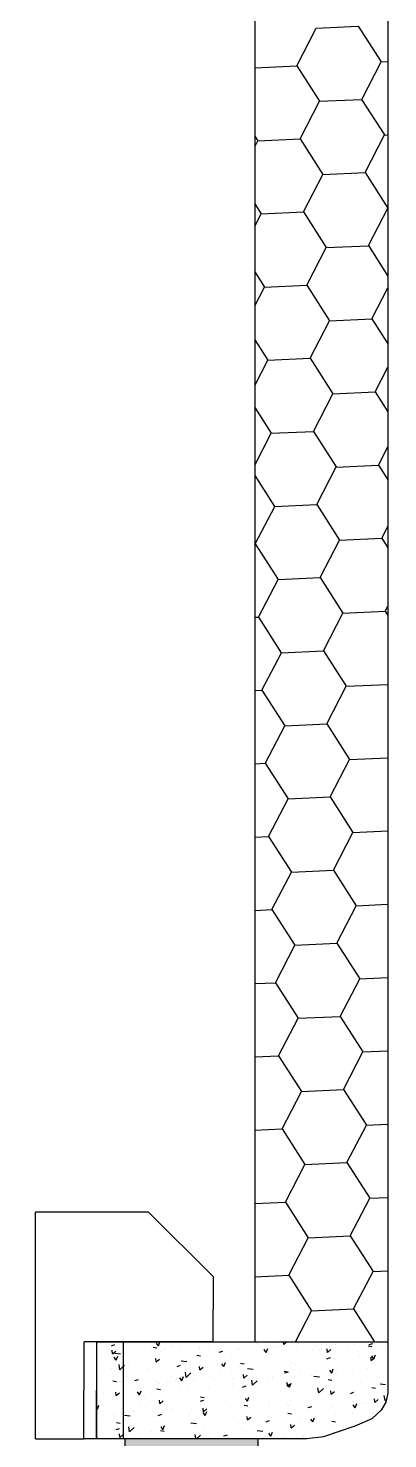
# Model space of a CAD drawing. Header units: feet. Extents: x 50754 to 76410, y 49660 to 67674.
# Drawn here: x 70055.1 to 70078.2, y 54031.9 to 54122.4 of the extents above; entities that cross this region are included whole.
import ezdxf

# ---------------------------------------------------------------- set-up
doc = ezdxf.new("R2010")
doc.units = ezdxf.units.FT
doc.linetypes.add('Amconstr', pattern=[9999, 9999, 0])
for name, color, linetype in [('1_HATCH', 8, 'Continuous'), ('1_LINE', 4, 'Continuous'), ('MS GATE', 1, 'Continuous')]:
    doc.layers.add(name, color=color, linetype=linetype)

# ---------------------------------------------------------------- blocks, each defined once
blk = doc.blocks.new('admin enlclave road')
at = {"layer": '1_HATCH'}
h = blk.add_hatch(dxfattribs=at)
h.set_pattern_fill('AR-CONC', color=256, scale=3, style=0)
h.set_pattern_definition([(50, (-5368.925, -22376.413), (21.5178055, -1.882564), [2.25, -24.75]), (355, (-5368.925, -22376.413), (-4.16254, 22.565764), [1.8, -19.8]), (100.4514, (-5367.132, -22376.57), (17.3552815, 20.683186), [1.912206, -21.034263]), (46.1842, (-5368.925, -22370.413), (32.017231, -4.96557), [3.375, -37.125]), (96.6356, (-5366.257, -22370.827), (28.039881, 29.223536), [2.868309, -31.55139]), (351.1842, (-5368.925, -22370.413), (28.039858, 29.223558), [2.7, -29.7]), (21, (-5365.925, -22371.913), (17.9072116, -12.078567), [2.25, -24.75]), (326, (-5365.925, -22371.913), (7.29946, 21.754501), [1.8, -19.8]), (71.4514, (-5364.433, -22372.92), (25.206679, 9.675915), [1.912206, -21.034263]), (37.5, (-5368.925, -22376.4134), (0.3647957, 9.9868156), [0, -19.56, 0, -20.1, 0, -19.875]), (7.5, (-5368.925, -22376.413), (7.8920861, 11.8323514), [0, -11.46, 0, -19.11, 0, -7.575]), (327.5, (-5375.615, -22376.4134), (16.0146731, -0.6766462), [0, -7.5, 0, -23.4, 0, -31.05]), (317.5, (-5378.615, -22376.413), (17.495585, 3.0031495), [0, -9.75, 0, -15.54, 0, -22.05])])
h.paths.add_polyline_path([(44847.2887, -5373.1758), (44847.3019, -5373.2722), (44847.1093, -5373.2986), (44847.0828, -5373.106), (44847.1791, -5373.0928)])
h = blk.add_hatch(dxfattribs=at)
h.set_pattern_fill('AR-CONC', color=256, scale=3, style=0)
h.set_pattern_definition([(50, (-5338.741, -22376.413), (21.5178055, -1.882564), [2.25, -24.75]), (355, (-5338.74, -22376.413), (-4.16254, 22.565764), [1.8, -19.8]), (100.4514, (-5336.948, -22376.57), (17.3552815, 20.683186), [1.912206, -21.034263]), (46.1842, (-5338.74, -22370.413), (32.017231, -4.96557), [3.375, -37.125]), (96.6356, (-5336.073, -22370.827), (28.039881, 29.223536), [2.868309, -31.55139]), (351.1842, (-5338.74, -22370.413), (28.039858, 29.223558), [2.7, -29.7]), (21, (-5335.741, -22371.913), (17.9072116, -12.078567), [2.25, -24.75]), (326, (-5335.74, -22371.913), (7.29946, 21.754501), [1.8, -19.8]), (71.4514, (-5334.249, -22372.92), (25.206679, 9.675915), [1.912206, -21.034263]), (37.5, (-5338.741, -22376.4134), (0.3647957, 9.9868156), [0, -19.56, 0, -20.1, 0, -19.875]), (7.5, (-5338.741, -22376.413), (7.8920861, 11.8323514), [0, -11.46, 0, -19.11, 0, -7.575]), (327.5, (-5345.431, -22376.4134), (16.0146731, -0.6766462), [0, -7.5, 0, -23.4, 0, -31.05]), (317.5, (-5348.431, -22376.413), (17.495585, 3.0031495), [0, -9.75, 0, -15.54, 0, -22.05])])
h.paths.add_polyline_path([(44847.0105, -5373.1159), (44847.0828, -5373.106), (44847.1093, -5373.2986), (44847.09, -5373.3012), (44847.1094, -5373.4458), (44847.0569, -5373.4531)])
h = blk.add_hatch(dxfattribs=at)
h.set_pattern_fill('ANSI31', color=256, scale=10, style=0)
h.set_pattern_definition([(45, (-5338.7411, -22374.4134), (-0.883883476, 0.883883476), [])])
h.paths.add_polyline_path([(44847.1092, -5373.2986), (44847.1285, -5373.296), (44847.1479, -5373.4405), (44847.1287, -5373.4432)])
blk.add_hatch(color=253, dxfattribs=at).paths.add_polyline_path([(44848.0399, -5380.6866), (44848.238, -5380.6593), (44847.3887, -5373.4074), (44847.1905, -5373.4347)])
at = {"layer": '1_HATCH', "color": 253, "linetype": 'Continuous'}
for p, q in [((44847.1865, -5371.296), (44847.2489, -5371.2845)), ((44847.2489, -5371.2844), (44847.2901, -5371.3328)), ((44847.1652, -5371.3558), (44847.1865, -5371.296)), ((44847.2689, -5371.3926), (44847.2901, -5371.3328)), ((44847.2901, -5371.3328), (44847.3001, -5371.3309)), ((44847.1032, -5371.3673), (44847.1652, -5371.3558)), ((44847.1652, -5371.3558), (44847.2064, -5371.4041)), ((44847.2064, -5371.4041), (44847.2688, -5371.3926)), ((44847.2688, -5371.3926), (44847.31, -5371.4409)), ((44847.1852, -5371.464), (44847.2064, -5371.4041)), ((44847.31, -5371.441), (44847.3151, -5371.44)), ((44847.2888, -5371.5008), (44847.3101, -5371.4409)), ((44847.1172, -5371.469), (44847.1227, -5371.4755)), ((44847.1194, -5371.4849), (44847.1227, -5371.4755)), ((44847.1227, -5371.4755), (44847.1852, -5371.464)), ((44847.1851, -5371.464), (44847.2263, -5371.5123)), ((44847.2264, -5371.5123), (44847.2888, -5371.5008)), ((44847.2888, -5371.5008), (44847.33, -5371.5491)), ((44847.2051, -5371.5721), (44847.2264, -5371.5123)), ((44847.3088, -5371.6089), (44847.33, -5371.5491)), ((44847.33, -5371.5491), (44847.3301, -5371.5491)), ((44847.1311, -5371.5701), (44847.1426, -5371.5836)), ((44847.1356, -5371.6034), (44847.1427, -5371.5836)), ((44847.1427, -5371.5837), (44847.2051, -5371.5721)), ((44847.2051, -5371.5721), (44847.2463, -5371.6204)), ((44847.2463, -5371.6205), (44847.3087, -5371.609)), ((44847.3087, -5371.6089), (44847.344, -5371.6503)), ((44847.2251, -5371.6803), (44847.2463, -5371.6204)), ((44847.145, -5371.6711), (44847.1626, -5371.6918)), ((44847.3287, -5371.7171), (44847.3463, -5371.6675)), ((44847.1519, -5371.7219), (44847.1626, -5371.6918)), ((44847.1626, -5371.6918), (44847.225, -5371.6803)), ((44847.225, -5371.6803), (44847.2662, -5371.7286)), ((44847.245, -5371.7884), (44847.2663, -5371.7286)), ((44847.2662, -5371.7286), (44847.3287, -5371.7171)), ((44847.3287, -5371.7171), (44847.3579, -5371.7513)), ((44847.1588, -5371.7722), (44847.1825, -5371.8)), ((44847.1682, -5371.8404), (44847.1826, -5371.8)), ((44847.1826, -5371.8), (44847.245, -5371.7885)), ((44847.245, -5371.7884), (44847.2862, -5371.8368)), ((44847.3487, -5371.8253), (44847.3626, -5371.7859)), ((44847.265, -5371.8966), (44847.2862, -5371.8368)), ((44847.2862, -5371.8368), (44847.3486, -5371.8253)), ((44847.3486, -5371.8253), (44847.3717, -5371.8524)), ((44847.1727, -5371.8732), (44847.2025, -5371.9081)), ((44847.2025, -5371.9081), (44847.2649, -5371.8966)), ((44847.2649, -5371.8966), (44847.3061, -5371.9449)), ((44847.3686, -5371.9334), (44847.3789, -5371.9044)), ((44847.1845, -5371.9588), (44847.2025, -5371.9081)), ((44847.2849, -5372.0048), (44847.3062, -5371.9449)), ((44847.3061, -5371.945), (44847.3686, -5371.9334)), ((44847.3686, -5371.9334), (44847.3856, -5371.9534)), ((44847.1866, -5371.9743), (44847.2224, -5372.0163)), ((44847.2224, -5372.0163), (44847.2849, -5372.0048)), ((44847.2849, -5372.0048), (44847.3261, -5372.0531)), ((44847.2012, -5372.0761), (44847.2225, -5372.0163)), ((44847.3885, -5372.0416), (44847.3952, -5372.0229)), ((44847.3049, -5372.1129), (44847.3261, -5372.0531)), ((44847.3261, -5372.0531), (44847.3885, -5372.0416)), ((44847.3885, -5372.0416), (44847.3995, -5372.0545)), ((44847.2006, -5372.0762), (44847.2012, -5372.0761)), ((44847.2012, -5372.0761), (44847.2424, -5372.1244)), ((44847.2424, -5372.1245), (44847.3048, -5372.113)), ((44847.3048, -5372.1129), (44847.346, -5372.1613)), ((44847.2212, -5372.1843), (44847.2424, -5372.1244)), ((44847.346, -5372.1613), (44847.4085, -5372.1498)), ((44847.4085, -5372.1497), (44847.4115, -5372.1414)), ((44847.4085, -5372.1497), (44847.4134, -5372.1555)), ((44847.3248, -5372.2211), (44847.346, -5372.1613)), ((44847.2156, -5372.1853), (44847.2211, -5372.1843)), ((44847.2211, -5372.1843), (44847.2623, -5372.2326)), ((44847.2623, -5372.2326), (44847.3248, -5372.2211)), ((44847.3248, -5372.2211), (44847.366, -5372.2694)), ((44847.2411, -5372.2924), (44847.2624, -5372.2326)), ((44847.366, -5372.2694), (44847.4275, -5372.2581)), ((44847.3447, -5372.3293), (44847.366, -5372.2694)), ((44847.2306, -5372.2944), (44847.2411, -5372.2925)), ((44847.2411, -5372.2924), (44847.2823, -5372.3408)), ((44847.2823, -5372.3408), (44847.3447, -5372.3293)), ((44847.3447, -5372.3293), (44847.3859, -5372.3776)), ((44847.2611, -5372.4006), (44847.2823, -5372.3408)), ((44847.3859, -5372.3776), (44847.4425, -5372.3672)), ((44847.3647, -5372.4374), (44847.3859, -5372.3776)), ((44847.2456, -5372.4035), (44847.261, -5372.4006)), ((44847.261, -5372.4006), (44847.3022, -5372.4489)), ((44847.281, -5372.5088), (44847.3022, -5372.4489)), ((44847.3022, -5372.449), (44847.3647, -5372.4374)), ((44847.3647, -5372.4374), (44847.4059, -5372.4857)), ((44847.4059, -5372.4858), (44847.4575, -5372.4762)), ((44847.3846, -5372.5456), (44847.4059, -5372.4857)), ((44847.2606, -5372.5126), (44847.281, -5372.5088)), ((44847.281, -5372.5088), (44847.3222, -5372.5571)), ((44847.3009, -5372.6169), (44847.3222, -5372.5571)), ((44847.3222, -5372.5571), (44847.3846, -5372.5456)), ((44847.3846, -5372.5456), (44847.4258, -5372.5939)), ((44847.4046, -5372.6537), (44847.4258, -5372.5939)), ((44847.4258, -5372.5939), (44847.4725, -5372.5853)), ((44847.2756, -5372.6216), (44847.3009, -5372.617)), ((44847.3009, -5372.6169), (44847.3421, -5372.6653)), ((44847.3209, -5372.7251), (44847.3421, -5372.6653)), ((44847.3421, -5372.6653), (44847.4046, -5372.6538)), ((44847.4046, -5372.6537), (44847.4458, -5372.7021)), ((44847.4245, -5372.7619), (44847.4458, -5372.7021)), ((44847.4458, -5372.7021), (44847.4875, -5372.6944)), ((44847.2906, -5372.7307), (44847.3209, -5372.7251)), ((44847.3209, -5372.7251), (44847.3621, -5372.7734)), ((44847.3408, -5372.8333), (44847.3621, -5372.7734)), ((44847.3621, -5372.7734), (44847.4245, -5372.7619)), ((44847.4245, -5372.7619), (44847.4657, -5372.8102)), ((44847.4445, -5372.8701), (44847.4657, -5372.8102)), ((44847.4657, -5372.8102), (44847.5025, -5372.8035)), ((44847.3056, -5372.8398), (44847.3408, -5372.8333)), ((44847.3408, -5372.8333), (44847.382, -5372.8816)), ((44847.3608, -5372.9414), (44847.382, -5372.8816)), ((44847.382, -5372.8816), (44847.4445, -5372.8701)), ((44847.4445, -5372.8701), (44847.4857, -5372.9184)), ((44847.4644, -5372.9782), (44847.4857, -5372.9184)), ((44847.4857, -5372.9184), (44847.5175, -5372.9125)), ((44847.3206, -5372.9489), (44847.3608, -5372.9414)), ((44847.3608, -5372.9414), (44847.402, -5372.9897)), ((44847.402, -5372.9898), (44847.4644, -5372.9782)), ((44847.4644, -5372.9782), (44847.5056, -5373.0265)), ((44847.3807, -5373.0496), (44847.402, -5372.9897)), ((44847.4844, -5373.0864), (44847.5056, -5373.0265)), ((44847.5056, -5373.0266), (44847.5324, -5373.0216)), ((44847.3356, -5373.0579), (44847.3807, -5373.0496)), ((44847.3807, -5373.0496), (44847.4219, -5373.0979)), ((44847.4219, -5373.0979), (44847.4844, -5373.0864)), ((44847.4844, -5373.0864), (44847.5256, -5373.1347)), ((44847.4007, -5373.1577), (44847.4219, -5373.0979)), ((44847.5043, -5373.1945), (44847.5256, -5373.1347)), ((44847.5256, -5373.1347), (44847.5474, -5373.1307)), ((44847.3505, -5373.167), (44847.4007, -5373.1578)), ((44847.4007, -5373.1577), (44847.4419, -5373.2061)), ((44847.4419, -5373.2061), (44847.5043, -5373.1946)), ((44847.5043, -5373.1945), (44847.5423, -5373.2391)), ((44847.4244, -5373.2553), (44847.4419, -5373.2061)), ((44847.5413, -5373.2418), (44847.5413, -5373.2418)), ((44847.3981, -5373.2607), (44847.3981, -5373.2607)), ((44847.4075, -5373.2617), (44847.4065, -5373.2575)), ((44847.4075, -5373.2617), (44847.4119, -5373.2568)), ((44847.4264, -5373.2619), (44847.4264, -5373.2619)), ((44847.429, -5373.2572), (44847.429, -5373.2572)), ((44847.4509, -5373.2629), (44847.4509, -5373.2629)), ((44847.4551, -5373.2568), (44847.4551, -5373.2568)), ((44847.4605, -5373.2615), (44847.4605, -5373.2615)), ((44847.4744, -5373.2647), (44847.4732, -5373.2596)), ((44847.4744, -5373.2648), (44847.4788, -5373.2599)), ((44847.4839, -5373.2518), (44847.4839, -5373.2518)), ((44847.5022, -5373.2522), (44847.5022, -5373.2522)), ((44847.5126, -5373.2468), (44847.5126, -5373.2468)), ((44847.521, -5373.257), (44847.521, -5373.257)), ((44847.5229, -5373.262), (44847.5229, -5373.262)), ((44847.5336, -5373.2464), (44847.5391, -5373.2466)), ((44847.5348, -5373.2444), (44847.5398, -5373.242)), ((44847.5412, -5373.2678), (44847.5401, -5373.2627)), ((44847.5447, -5373.2647), (44847.5412, -5373.2608)), ((44847.5412, -5373.2678), (44847.5456, -5373.263)), ((44847.5448, -5373.2647), (44847.5462, -5373.2583)), ((44847.5607, -5373.2475), (44847.5607, -5373.2475)), ((44847.2209, -5373.2898), (44847.2224, -5373.2834)), ((44847.2827, -5373.2829), (44847.2827, -5373.2829)), ((44847.2953, -5373.2808), (44847.2953, -5373.2808)), ((44847.3116, -5373.2819), (44847.3116, -5373.2819)), ((44847.3129, -5373.2867), (44847.3179, -5373.2842)), ((44847.3403, -5373.2769), (44847.3403, -5373.2769)), ((44847.3412, -5373.2782), (44847.3412, -5373.2782)), ((44847.3669, -5373.2662), (44847.3669, -5373.2662)), ((44847.369, -5373.2719), (44847.369, -5373.2719)), ((44847.3828, -5373.2772), (44847.3793, -5373.2733)), ((44847.3828, -5373.2772), (44847.3843, -5373.2709)), ((44847.3873, -5373.2805), (44847.3873, -5373.2805)), ((44847.3924, -5373.2675), (44847.3924, -5373.2675)), ((44847.3977, -5373.2669), (44847.3977, -5373.2669)), ((44847.4748, -5373.2742), (44847.4798, -5373.2717)), ((44847.4793, -5373.2803), (44847.4793, -5373.2803)), ((44847.4917, -5373.2674), (44847.4917, -5373.2674)), ((44847.5371, -5373.2811), (44847.5371, -5373.2811)), ((44847.1509, -5373.2992), (44847.1559, -5373.2967)), ((44847.1614, -5373.304), (44847.1614, -5373.304)), ((44847.1729, -5373.2982), (44847.1729, -5373.2982)), ((44847.1967, -5373.302), (44847.1967, -5373.302)), ((44847.211, -5373.2924), (44847.211, -5373.2924)), ((44847.2132, -5373.2925), (44847.2188, -5373.2927)), ((44847.2209, -5373.2898), (44847.2174, -5373.2858)), ((44847.2254, -5373.297), (44847.2254, -5373.297)), ((44847.2315, -5373.2936), (44847.2315, -5373.2936)), ((44847.2392, -5373.2871), (44847.2392, -5373.2871)), ((44847.2421, -5373.287), (44847.2421, -5373.287)), ((44847.2534, -5373.3038), (44847.2534, -5373.3038)), ((44847.2541, -5373.292), (44847.2541, -5373.292)), ((44847.2801, -5373.2956), (44847.2857, -5373.2958)), ((44847.2829, -5373.287), (44847.2829, -5373.287)), ((44847.3046, -5373.2877), (44847.3046, -5373.2877)), ((44847.3228, -5373.307), (44847.3193, -5373.3031)), ((44847.3228, -5373.307), (44847.3243, -5373.3006)), ((44847.3312, -5373.2868), (44847.3312, -5373.2868)), ((44847.3358, -5373.2937), (44847.3358, -5373.2937)), ((44847.3454, -5373.3035), (44847.3454, -5373.3035)), ((44847.347, -5373.2986), (44847.3525, -5373.2989)), ((44847.3584, -5373.305), (44847.3668, -5373.3048)), ((44847.367, -5373.2883), (44847.367, -5373.2883)), ((44847.4138, -5373.3017), (44847.4194, -5373.3019)), ((44847.4149, -5373.3039), (44847.4199, -5373.3014)), ((44847.4232, -5373.2866), (44847.4232, -5373.2866)), ((44847.4273, -5373.2965), (44847.4273, -5373.2965)), ((44847.4294, -5373.289), (44847.4294, -5373.289)), ((44847.4373, -5373.3032), (44847.4373, -5373.3032)), ((44847.4548, -5373.3028), (44847.4548, -5373.3028)), ((44847.4588, -5373.3029), (44847.4671, -5373.3027)), ((44847.4607, -5373.2949), (44847.4607, -5373.2949)), ((44847.4807, -5373.3048), (44847.4863, -5373.305)), ((44847.4848, -5373.2945), (44847.4813, -5373.2905)), ((44847.4835, -5373.2977), (44847.4835, -5373.2977)), ((44847.4848, -5373.2945), (44847.4863, -5373.2881)), ((44847.4919, -5373.2895), (44847.4919, -5373.2895)), ((44847.5004, -5373.3039), (44847.5004, -5373.3039)), ((44847.5123, -5373.2927), (44847.5123, -5373.2927)), ((44847.5152, -5373.2863), (44847.5152, -5373.2863)), ((44847.5293, -5373.303), (44847.5293, -5373.303)), ((44847.541, -5373.2877), (44847.541, -5373.2877)), ((44847.5543, -5373.2902), (44847.5543, -5373.2902)), ((44847.5589, -5373.2993), (44847.5589, -5373.2993)), ((44847.5592, -5373.3008), (44847.5675, -5373.3006)), ((44847.1393, -5373.3121), (44847.1393, -5373.3121)), ((44847.1486, -5373.314), (44847.1486, -5373.314)), ((44847.154, -5373.3108), (44847.1529, -5373.3057)), ((44847.154, -5373.3109), (44847.1584, -5373.306)), ((44847.1609, -5373.3195), (44847.1574, -5373.3156)), ((44847.1577, -5373.3092), (44847.166, -5373.309)), ((44847.1609, -5373.3195), (44847.1624, -5373.3131)), ((44847.1685, -5373.3331), (44847.1662, -5373.3255)), ((44847.168, -5373.307), (44847.168, -5373.307)), ((44847.1685, -5373.333), (44847.1746, -5373.3253)), ((44847.1799, -5373.3199), (44847.1799, -5373.3199)), ((44847.2111, -5373.3145), (44847.2111, -5373.3145)), ((44847.2209, -5373.3139), (44847.2197, -5373.3088)), ((44847.2209, -5373.3139), (44847.2253, -5373.3091)), ((44847.2529, -5373.3164), (44847.2579, -5373.3139)), ((44847.258, -5373.3071), (44847.2664, -5373.3069)), ((44847.2689, -5373.331), (44847.2666, -5373.3234)), ((44847.2689, -5373.331), (44847.275, -5373.3232)), ((44847.2735, -5373.3152), (44847.2735, -5373.3152)), ((44847.2878, -5373.317), (44847.2866, -5373.3119)), ((44847.2878, -5373.317), (44847.2922, -5373.3121)), ((44847.3048, -5373.3212), (44847.3048, -5373.3212)), ((44847.3176, -5373.3118), (44847.3176, -5373.3118)), ((44847.3359, -5373.3158), (44847.3359, -5373.3158)), ((44847.34, -5373.3228), (44847.34, -5373.3228)), ((44847.3546, -5373.32), (44847.3535, -5373.3149)), ((44847.3546, -5373.3201), (44847.359, -5373.3152)), ((44847.3692, -5373.3289), (44847.367, -5373.3213)), ((44847.3687, -5373.3178), (44847.3687, -5373.3178)), ((44847.3692, -5373.3289), (44847.3753, -5373.3212)), ((44847.3907, -5373.3193), (44847.3907, -5373.3193)), ((44847.3957, -5373.3265), (44847.3957, -5373.3265)), ((44847.3974, -5373.3128), (44847.3974, -5373.3128)), ((44847.3984, -5373.3165), (44847.3984, -5373.3165)), ((44847.4215, -5373.3231), (44847.4203, -5373.318)), ((44847.4248, -5373.3242), (44847.4213, -5373.3203)), ((44847.4215, -5373.3231), (44847.4259, -5373.3183)), ((44847.4248, -5373.3242), (44847.4263, -5373.3178)), ((44847.4261, -5373.3078), (44847.4261, -5373.3078)), ((44847.4296, -5373.3224), (44847.4296, -5373.3224)), ((44847.4492, -5373.3146), (44847.4492, -5373.3146)), ((44847.4608, -5373.317), (44847.4608, -5373.317)), ((44847.4696, -5373.3268), (44847.4673, -5373.3192)), ((44847.4696, -5373.3268), (44847.4757, -5373.3191)), ((44847.4883, -5373.3262), (44847.4872, -5373.3211)), ((44847.4876, -5373.3263), (44847.4876, -5373.3263)), ((44847.4883, -5373.3262), (44847.4927, -5373.3213)), ((44847.5168, -5373.3211), (44847.5218, -5373.3186)), ((44847.5232, -5373.3177), (44847.5232, -5373.3177)), ((44847.5475, -5373.3078), (44847.5531, -5373.3081)), ((44847.5552, -5373.3292), (44847.554, -5373.3241)), ((44847.5545, -5373.3236), (44847.5545, -5373.3236)), ((44847.5552, -5373.3293), (44847.5596, -5373.3244)), ((44847.57, -5373.3247), (44847.5677, -5373.3172)), ((44847.57, -5373.3247), (44847.5717, -5373.3226)), ((44847.1488, -5373.3474), (44847.1488, -5373.3474)), ((44847.1555, -5373.3334), (44847.1555, -5373.3334)), ((44847.18, -5373.342), (44847.18, -5373.342)), ((44847.193, -5373.3462), (44847.1979, -5373.3437)), ((44847.2078, -5373.3271), (44847.2078, -5373.3271)), ((44847.2117, -5373.3271), (44847.2117, -5373.3271)), ((44847.2251, -5373.3429), (44847.2251, -5373.3429)), ((44847.2297, -5373.3453), (44847.2297, -5373.3453)), ((44847.2425, -5373.3428), (44847.2425, -5373.3428)), ((44847.2475, -5373.3331), (44847.2475, -5373.3331)), ((44847.2538, -5373.3379), (44847.2538, -5373.3379)), ((44847.2629, -5373.3367), (44847.2594, -5373.3328)), ((44847.2629, -5373.3367), (44847.2644, -5373.3303)), ((44847.281, -5373.3346), (44847.281, -5373.3346)), ((44847.2825, -5373.3329), (44847.2825, -5373.3329)), ((44847.3037, -5373.3268), (44847.3037, -5373.3268)), ((44847.3049, -5373.3433), (44847.3049, -5373.3433)), ((44847.3113, -5373.3279), (44847.3113, -5373.3279)), ((44847.3395, -5373.33), (44847.3395, -5373.33)), ((44847.3395, -5373.3328), (44847.3395, -5373.3328)), ((44847.3549, -5373.3336), (44847.3599, -5373.3312)), ((44847.3649, -5373.3539), (44847.3664, -5373.3475)), ((44847.3673, -5373.344), (44847.3673, -5373.344)), ((44847.4297, -5373.3445), (44847.4297, -5373.3445)), ((44847.4315, -5373.3326), (44847.4315, -5373.3326)), ((44847.4553, -5373.3473), (44847.4553, -5373.3473)), ((44847.484, -5373.3423), (44847.484, -5373.3423)), ((44847.4922, -5373.3452), (44847.4922, -5373.3452)), ((44847.5127, -5373.3373), (44847.5127, -5373.3373)), ((44847.5268, -5373.3414), (44847.5233, -5373.3375)), ((44847.5235, -5373.3323), (44847.5235, -5373.3323)), ((44847.5268, -5373.3414), (44847.5283, -5373.335)), ((44847.5353, -5373.3329), (44847.5353, -5373.3329)), ((44847.5414, -5373.3322), (44847.5414, -5373.3322)), ((44847.5546, -5373.3457), (44847.5546, -5373.3457)), ((44847.5702, -5373.3272), (44847.5702, -5373.3272)), ((44847.139, -5373.358), (44847.139, -5373.358)), ((44847.1604, -5373.3509), (44847.1659, -5373.3511)), ((44847.168, -5373.3723), (44847.1669, -5373.3672)), ((44847.1677, -5373.353), (44847.1677, -5373.353)), ((44847.168, -5373.3723), (44847.1724, -5373.3674)), ((44847.1697, -5373.35), (44847.1697, -5373.35)), ((44847.1712, -5373.35), (44847.1712, -5373.35)), ((44847.1964, -5373.3479), (44847.1964, -5373.3479)), ((44847.2029, -5373.3664), (44847.1994, -5373.3625)), ((44847.2029, -5373.3664), (44847.2044, -5373.3601)), ((44847.2272, -5373.3539), (44847.2328, -5373.3542)), ((44847.2617, -5373.3498), (44847.2617, -5373.3498)), ((44847.2737, -5373.3487), (44847.2737, -5373.3487)), ((44847.2941, -5373.357), (44847.2997, -5373.3572)), ((44847.2949, -5373.3634), (44847.2999, -5373.3609)), ((44847.3158, -5373.3636), (44847.3158, -5373.3636)), ((44847.3404, -5373.3674), (44847.3404, -5373.3674)), ((44847.3537, -5373.3495), (44847.3537, -5373.3495)), ((44847.3609, -5373.3601), (44847.3665, -5373.3603)), ((44847.3649, -5373.3539), (44847.3613, -5373.35)), ((44847.3692, -5373.3624), (44847.3692, -5373.3624)), ((44847.3979, -5373.3573), (44847.3979, -5373.3573)), ((44847.3986, -5373.3499), (44847.3986, -5373.3499)), ((44847.4256, -5373.3482), (44847.4256, -5373.3482)), ((44847.4266, -5373.3523), (44847.4266, -5373.3523)), ((44847.4278, -5373.3631), (44847.4334, -5373.3634)), ((44847.4457, -5373.3492), (44847.4457, -5373.3492)), ((44847.4475, -5373.3664), (44847.4475, -5373.3664)), ((44847.4569, -5373.3508), (44847.4619, -5373.3484)), ((44847.4668, -5373.3711), (44847.4633, -5373.3672)), ((44847.4668, -5373.3711), (44847.4683, -5373.3648)), ((44847.4947, -5373.3662), (44847.5002, -5373.3664)), ((44847.4987, -5373.3557), (44847.4987, -5373.3557)), ((44847.5234, -5373.3512), (44847.5234, -5373.3512)), ((44847.5377, -5373.349), (44847.5377, -5373.349)), ((44847.143, -5373.3962), (44847.1444, -5373.3898)), ((44847.149, -5373.3695), (44847.149, -5373.3695)), ((44847.1639, -5373.3794), (44847.1639, -5373.3794)), ((44847.2061, -5373.3789), (44847.2061, -5373.3789)), ((44847.2114, -5373.3703), (44847.2114, -5373.3703)), ((44847.22, -5373.3731), (44847.22, -5373.3731)), ((44847.2256, -5373.3875), (44847.2256, -5373.3875)), ((44847.2349, -5373.3753), (44847.2337, -5373.3702)), ((44847.2349, -5373.3754), (44847.2393, -5373.3705)), ((44847.2426, -5373.3762), (44847.2426, -5373.3762)), ((44847.2543, -5373.3825), (44847.2543, -5373.3825)), ((44847.2558, -5373.3791), (44847.2558, -5373.3791)), ((44847.2738, -5373.3708), (44847.2738, -5373.3708)), ((44847.2792, -5373.3864), (44847.2792, -5373.3864)), ((44847.283, -5373.3774), (44847.283, -5373.3774)), ((44847.3017, -5373.3784), (44847.3006, -5373.3733)), ((44847.3049, -5373.3837), (44847.3014, -5373.3797)), ((44847.3017, -5373.3784), (44847.3062, -5373.3736)), ((44847.3049, -5373.3837), (44847.3064, -5373.3773)), ((44847.3117, -5373.3724), (44847.3117, -5373.3724)), ((44847.312, -5373.3728), (44847.312, -5373.3728)), ((44847.3363, -5373.3715), (44847.3363, -5373.3715)), ((44847.3377, -5373.3817), (44847.3377, -5373.3817)), ((44847.3478, -5373.3788), (44847.3478, -5373.3788)), ((44847.3686, -5373.3815), (44847.3674, -5373.3764)), ((44847.3675, -5373.3774), (44847.3675, -5373.3774)), ((44847.3686, -5373.3815), (44847.373, -5373.3766)), ((44847.389, -5373.371), (44847.389, -5373.371)), ((44847.3969, -5373.3806), (44847.4019, -5373.3781)), ((44847.3987, -5373.372), (44847.3987, -5373.372)), ((44847.404, -5373.3725), (44847.404, -5373.3725)), ((44847.4355, -5373.3845), (44847.4343, -5373.3794)), ((44847.4355, -5373.3845), (44847.4399, -5373.3797)), ((44847.4398, -5373.3786), (44847.4398, -5373.3786)), ((44847.4611, -5373.3727), (44847.4611, -5373.3727)), ((44847.484, -5373.3876), (44847.484, -5373.3876)), ((44847.4924, -5373.3787), (44847.4924, -5373.3787)), ((44847.496, -5373.3723), (44847.496, -5373.3723)), ((44847.5013, -5373.383), (44847.5012, -5373.3825)), ((44847.1429, -5373.3962), (44847.1422, -5373.3953)), ((44847.1682, -5373.3975), (44847.1682, -5373.3975)), ((44847.1695, -5373.4017), (44847.1695, -5373.4017)), ((44847.178, -5373.396), (44847.178, -5373.396)), ((44847.1803, -5373.3978), (44847.1803, -5373.3978)), ((44847.1847, -5373.3997), (44847.1931, -5373.3995)), ((44847.1969, -5373.3925), (44847.1969, -5373.3925)), ((44847.2116, -5373.4037), (44847.2116, -5373.4037)), ((44847.228, -5373.3971), (44847.228, -5373.3971)), ((44847.235, -5373.3931), (44847.24, -5373.3906)), ((44847.2449, -5373.4134), (44847.2414, -5373.4095)), ((44847.2428, -5373.3983), (44847.2428, -5373.3983)), ((44847.2449, -5373.4134), (44847.2464, -5373.407)), ((44847.27, -5373.3958), (44847.27, -5373.3958)), ((44847.2851, -5373.3976), (44847.2935, -5373.3974)), ((44847.3052, -5373.399), (44847.3052, -5373.399)), ((44847.3364, -5373.4049), (44847.3364, -5373.4049)), ((44847.3369, -5373.4103), (44847.3419, -5373.4078)), ((44847.362, -5373.3955), (44847.362, -5373.3955)), ((44847.3676, -5373.3995), (44847.3676, -5373.3995)), ((44847.3692, -5373.4077), (44847.3692, -5373.4077)), ((44847.3855, -5373.3955), (44847.3938, -5373.3954)), ((44847.3979, -5373.4027), (44847.3979, -5373.4027)), ((44847.4069, -5373.4009), (44847.4034, -5373.397)), ((44847.4069, -5373.4009), (44847.4084, -5373.3945)), ((44847.4239, -5373.4), (44847.4239, -5373.4)), ((44847.4266, -5373.3977), (44847.4266, -5373.3977)), ((44847.4301, -5373.4002), (44847.4301, -5373.4002)), ((44847.454, -5373.3952), (44847.454, -5373.3952)), ((44847.4553, -5373.3927), (44847.4553, -5373.3927)), ((44847.1493, -5373.4253), (44847.1493, -5373.4253)), ((44847.1722, -5373.4254), (44847.1722, -5373.4254)), ((44847.1743, -5373.4123), (44847.1799, -5373.4125)), ((44847.175, -5373.4228), (44847.18, -5373.4204)), ((44847.1805, -5373.4312), (44847.1805, -5373.4312)), ((44847.182, -5373.4337), (44847.1808, -5373.4286)), ((44847.182, -5373.4337), (44847.1864, -5373.4289)), ((44847.1955, -5373.4236), (44847.1933, -5373.4161)), ((44847.1955, -5373.4236), (44847.2017, -5373.4159)), ((44847.2044, -5373.4306), (44847.2044, -5373.4306)), ((44847.2117, -5373.4258), (44847.2117, -5373.4258)), ((44847.2283, -5373.4191), (44847.2283, -5373.4191)), ((44847.2412, -5373.4154), (44847.2468, -5373.4156)), ((44847.2955, -5373.42), (44847.2937, -5373.414)), ((44847.2973, -5373.4197), (44847.302, -5373.4138)), ((44847.3141, -5373.4153), (44847.3141, -5373.4153)), ((44847.3405, -5373.4127), (44847.3405, -5373.4127))]:
    blk.add_line(p, q, dxfattribs=at)
at = {"layer": '1_LINE', "color": 253}
for p, q in [((44847.057, -5369.5627), (44847.562, -5373.2364)), ((44846.8589, -5369.5899), (44847.3638, -5373.2637)), ((44847.1791, -5373.0928), (44847.0105, -5373.1159)), ((44847.1791, -5373.0928), (44847.2887, -5373.1758)), ((44847.0569, -5373.4531), (44847.0105, -5373.1159)), ((44847.3019, -5373.2722), (44847.2887, -5373.1758)), ((44847.1285, -5373.296), (44847.562, -5373.2364)), ((44847.562, -5373.2364), (44847.5725, -5373.3128)), ((44847.1484, -5373.4405), (44847.1285, -5373.296)), ((44847.1878, -5373.4351), (44847.1679, -5373.2906)), ((44847.5725, -5373.3128), (44847.5714, -5373.327)), ((44847.5661, -5373.3398), (44847.5541, -5373.3545)), ((44847.5714, -5373.327), (44847.5661, -5373.3398)), ((44847.53, -5373.3689), (44847.4858, -5373.3911)), ((44847.5541, -5373.3545), (44847.53, -5373.3689)), ((44847.3639, -5373.4108), (44847.1484, -5373.4405)), ((44847.4615, -5373.3974), (44847.3639, -5373.4108)), ((44847.3639, -5373.4108), (44847.3639, -5373.4108)), ((44848.238, -5380.6593), (44847.3887, -5373.4074)), ((44847.4858, -5373.3911), (44847.4615, -5373.3974)), ((44847.0569, -5373.4531), (44847.1291, -5373.4431)), ((44847.1484, -5373.4405), (44847.1484, -5373.4405)), ((44848.0399, -5380.6866), (44847.1905, -5373.4347))]:
    blk.add_line(p, q, dxfattribs=at)
for points in [[(44847.3019, -5373.2722), (44847.1093, -5373.2986)], [(44847.1287, -5373.4431), (44847.1092, -5373.2986)], [(44847.1479, -5373.4405), (44847.1285, -5373.296)], [(44847.1479, -5373.4405), (44847.1287, -5373.4431)]]:
    blk.add_lwpolyline(points, dxfattribs=at)

msp = doc.modelspace()

# ---------------------------------------------------------------- block references
at = {"layer": 'MS GATE', "linetype": 'Amconstr', "lineweight": 25, "xscale": 42.66674600251998, "yscale": 42.66674600251998, "zscale": 42.66674600251998, "rotation": 352.174150691152}
msp.add_blockref('admin enlclave road', (-1794383.54152, 541708.42207), dxfattribs=at)

doc.saveas('drawing.dxf')
